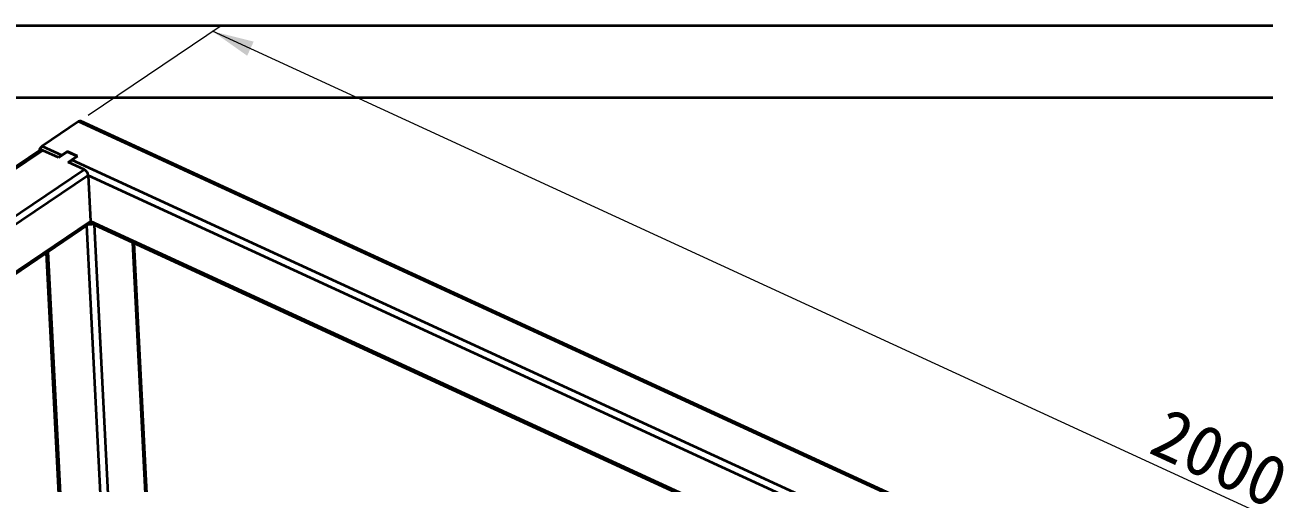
# Model space of a CAD drawing. Header units: millimetres. Extents: x 0 to 14850, y 0 to 10502.
# Drawn here: x 5028 to 9323, y 8915 to 10502 of the extents above; entities that cross this region are included whole.
import ezdxf

# ---------------------------------------------------------------- set-up
doc = ezdxf.new("R2010")
doc.units = ezdxf.units.MM
doc.header["$LTSCALE"] = 50
doc.layers.add('粗实线', color=7, linetype='Continuous', lineweight=35)
doc.layers.add('迈迪拼图', color=7, linetype='Continuous', lineweight=0)
doc.styles.add('SLDTEXTSTYLE4', font='SIMSUN.TTC')
doc.dimstyles.new('SLDDIMSTYLE0', dxfattribs={"dimtxt": 175, "dimasz": 175, "dimexe": 0, "dimexo": 0.0625, "dimgap": 43.75, "dimtad": 2, "dimlfac": 0.22, "dimrnd": 1e-09, "dimzin": 12, "dimdsep": 46, "dimtxsty": 'SLDTEXTSTYLE4', "dimsah": 1, "dimcen": 0.09, "dimadec": 0, "dimazin": 3, "dimtfac": 1, "dimtdec": 3, "dimtofl": 0, "dimtmove": 0, "dimatfit": 3, "dimfxl": 0, "dimfrac": 2, "dimtolj": 1, "dimtzin": 12, "dimarcsym": 0})

# ---------------------------------------------------------------- blocks, each defined once
blk = doc.blocks.new('_D')
at = {"layer": '迈迪拼图'}
for p, q in [((5247.2, 10188.9), (5711.4, 10501.9)), ((12500.6, 7344.7), (5678.4, 10479.6)), ((12069.3, 7054), (12533.6, 7366.9))]:
    blk.add_line(p, q, dxfattribs=at)
for points in [[(5678.4, 10479.6), (5798.5, 10394.8), (5821, 10443.8)], [(12500.6, 7344.7), (12380.5, 7429.5), (12358, 7380.6)]]:
    blk.add_solid(points, dxfattribs=at)
at = {"layer": '迈迪拼图', "insert": (8989.5, 9182.3), "char_height": 175, "attachment_point": 1, "rotation": 335.32, "style": 'SLDTEXTSTYLE4'}
blk.add_mtext('2000', dxfattribs=at)

msp = doc.modelspace()

# ---------------------------------------------------------------- linework, layer by layer
at = {"color": 7, "linetype": 'Continuous', "lineweight": 35}
for p, q in [((5214.194, 10166.703), (5088.267, 10081.812)), ((12036.362, 7031.744), (5214.194, 10166.703)), ((12044.713, 7033.235), (5222.545, 10168.194)), ((5080.514, 10067.503), (2382.071, 8248.405)), ((5089.918, 10067.457), (2391.475, 8248.359)), ((5088.267, 10081.812), (5155.806, 10050.776)), ((5144.495, 10042.377), (5089.918, 10067.457)), ((5174.478, 10062.589), (5144.495, 10042.377)), ((5175.295, 10063.914), (5155.806, 10050.776)), ((5208.589, 10046.915), (5174.478, 10062.589)), ((5210.77, 10047.612), (5175.295, 10063.914)), ((5175.383, 10062.174), (5175.295, 10063.914)), ((5178.606, 10026.702), (5208.589, 10046.915)), ((5233.183, 10001.623), (5178.606, 10026.702)), ((5191.281, 10034.474), (5210.77, 10047.612)), ((5191.281, 10034.474), (8481.613, 8522.483)), ((5208.627, 10046.167), (5208.589, 10046.915)), ((2534.741, 8182.525), (5233.183, 10001.623)), ((5247.587, 9980.323), (5255.561, 9822.508)), ((2704.451, 8096.272), (5252.08, 9813.702)), ((5254.522, 9816.572), (8255.507, 8437.543)), ((5102.046, 9712.559), (5226.139, 7256.496)), ((5531.649, 7277.388), (5406.894, 9746.553))]:
    msp.add_line(p, q, dxfattribs=at)
at = {"color": 8, "linetype": 'Continuous', "lineweight": 35}
for p, q in [((5247.587, 9980.323), (2554.802, 8165.039)), ((8397.142, 8533.023), (5247.587, 9980.323)), ((2698.753, 8098.89), (5255.561, 9822.508)), ((5375.57, 7183.495), (5242.988, 9807.573)), ((5255.561, 9822.508), (8261.165, 8441.357)), ((5268.589, 9810.107), (5401.207, 7185.31)), ((5107.658, 9716.343), (5232.304, 7249.329)), ((5527.135, 7270.201), (5401.901, 9748.847))]:
    msp.add_line(p, q, dxfattribs=at)
at = {"color": 7, "linetype": 'Continuous', "lineweight": 35, "flags": 128}
msp.add_lwpolyline([(5155.806, 10050.776), (5153.481, 10048.91), (5152.108, 10047.509)], dxfattribs=at)
at = {"color": 7, "linetype": 'Continuous', "lineweight": 35}
for centre, radius, start, end in [((5219.682, 10160.098), 8.587, 70.521907, 129.7232), ((5105.283, 10059.316), 28.207, 127.104003, 166.970933), ((5085.175, 10059.138), 9.576, 60.310817, 119.12806), ((5206.502, 10013.641), 25.8, 126.15116, 154.82997), ((5220.905, 9977.8), 26.801, 5.401947, 62.73381), ((5253.582, 9843.042), 31.444, 262.316705, 286.516886), ((5246.471, 9821.01), 9.213, 307.505016, 9.356552)]:
    msp.add_arc(centre, radius, start, end, dxfattribs=at)
at = {"layer": '粗实线'}
for p, q in [((0, 10500), (14850, 10500)), ((750, 10250), (14600, 10250))]:
    msp.add_line(p, q, dxfattribs=at)

# ---------------------------------------------------------------- dimensions: what is measured, and where the dimension line sits
at = {"layer": '迈迪拼图'}
dim = msp.add_linear_dim(base=(5678.418, 10479.65), p1=(12036.362, 7031.744), p2=(5214.194, 10166.703), angle=335.320023, dimstyle='SLDDIMSTYLE0', dxfattribs=at)
dim.commit()
dim.dimension.update_dxf_attribs({"geometry": '_D', "text_midpoint": (9089.502, 8912.17), "dimtype": 160})

doc.saveas('drawing.dxf')
